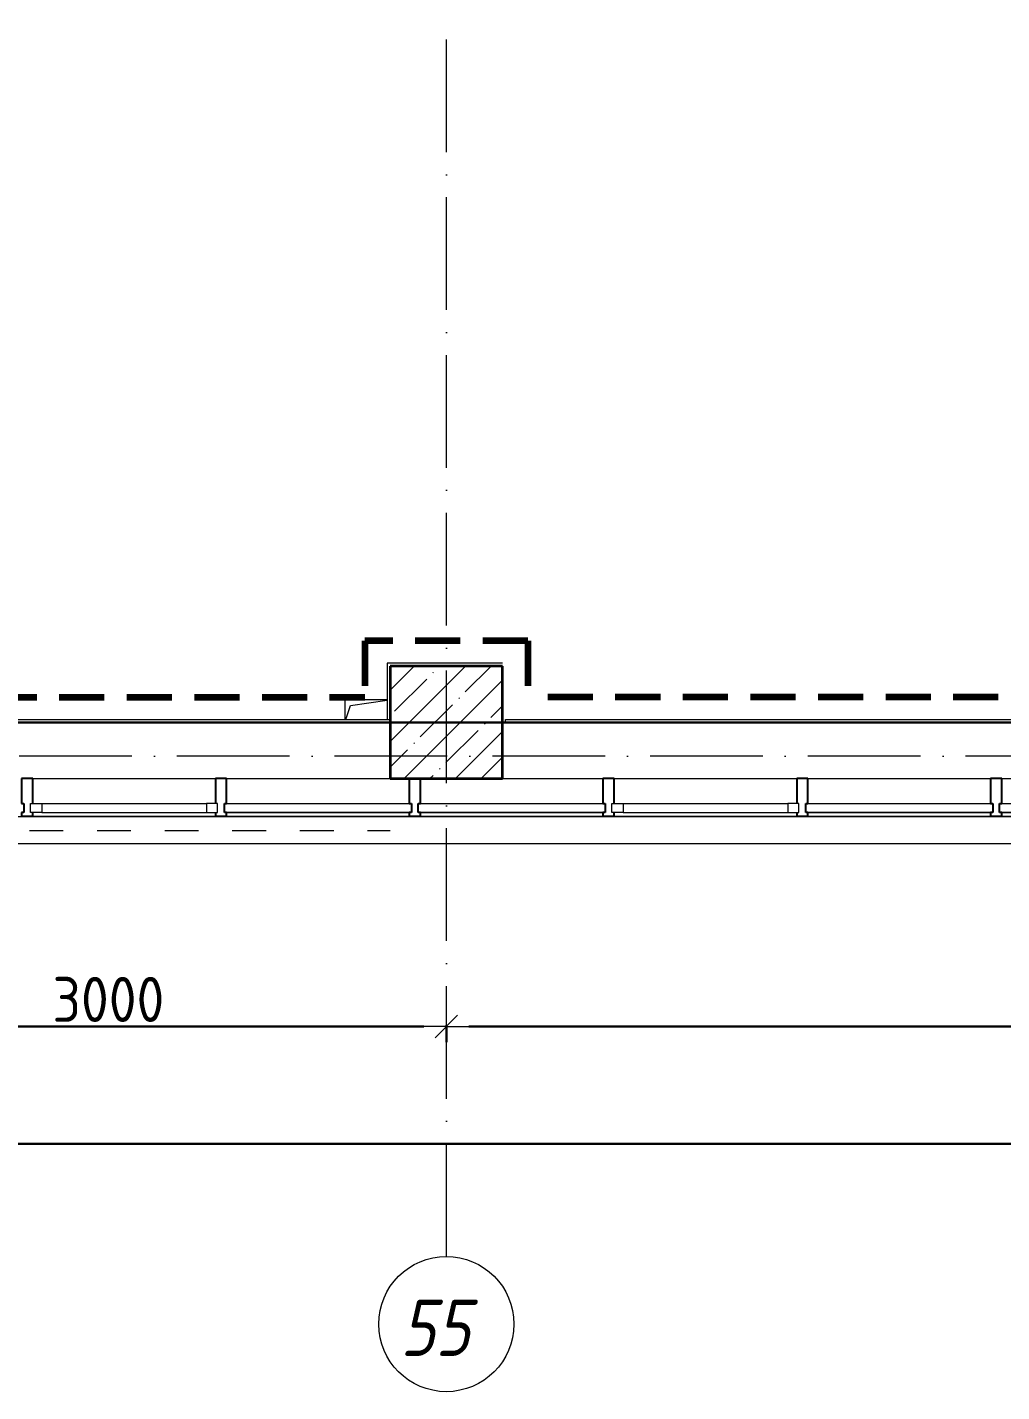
# Model space of a CAD drawing. Header units: millimetres. Extents: x -17017 to 628417, y -109036 to 199237.
# Drawn here: x 65570 to 69895, y -109036 to -102981 of the extents above; entities that cross this region are included whole.
import ezdxf

# ---------------------------------------------------------------- set-up
doc = ezdxf.new("R2010")
doc.units = ezdxf.units.MM
for name, pattern in [('50_200_ШТРИХ_1Т_ш5_п1_п1_', [700, 500, -100, 0, -100]), ('Штрих короткий', [300, 150, -150]), ('Штриховая _2 мм - 1 мм_', [300, 200, -100])]:
    doc.linetypes.add(name, pattern=pattern)
for name, color, linetype, lineweight in [('0-1', 7, 'Continuous', 5), ('0-2', 7, 'Continuous', 9), ('Импосты витража', 7, 'Continuous', 9), ('Импосты витража-1', 7, 'Continuous', 25), ('Каркас_Импост', 7, 'Continuous', 13), ('Каркас_Импост-1', 7, 'Continuous', 9), ('Несущие колонны', 7, 'Continuous', 9), ('Несущие колонны-1', 7, 'Continuous', 35), ('Обобщенные модели', 7, 'Continuous', 9), ('Окна', 7, 'Continuous', 9), ('Оси', 7, 'Continuous', 9), ('Оси-1', 7, 'Continuous', 20), ('Оси-2', 7, '50_200_ШТРИХ_1Т_ш5_п1_п1_', 9), ('Остекление-1', 7, 'Continuous', 9), ('Перемычка-1', 7, 'Штрих короткий', 9), ('Размеры', 7, 'Continuous', 15), ('Стены', 7, 'Continuous', 9), ('Стены-1', 7, 'Continuous', 13), ('стяжа', 7, 'Continuous', 30)]:
    doc.layers.add(name, color=color, linetype=linetype, lineweight=lineweight)
doc.layers.add('СТ-1_1', color=7, linetype='Штриховая _2 мм - 1 мм_', lineweight=90, true_color=0x888888)
doc.layers.get('0-2').off()
doc.styles.add('ISOCPEUR_I_1', font='isocpeui.ttf', dxfattribs={"width": 0.85, "height": 2.5})
doc.styles.add('СПДС', font='isocpeur.ttf', dxfattribs={"width": 0.9})
doc.dimstyles.new('Размера А3', dxfattribs={"dimtxt": 200, "dimasz": 100, "dimexe": 70, "dimexo": 100, "dimgap": 20, "dimtad": 1, "dimdec": 0, "dimrnd": 10, "dimzin": 0, "dimdsep": 46, "dimtxsty": 'СПДС', "dimblk": 'ARROWHEAD_6', "dimcen": 1, "dimclrd": 256, "dimclre": 256, "dimclrt": 256, "dimazin": 0, "dimtfac": 1, "dimtdec": 0, "dimtmove": 2, "dimatfit": 3, "dimfxl": 1, "dimtolj": 1, "dimtzin": 0, "dimarcsym": 0})

# ---------------------------------------------------------------- blocks, each defined once
blk = doc.blocks.new('Ось сетки - Круг_Ø6_00__ISO-2_5_0_9K_-16731441-АИ2_02_План отделки стен 2-го этажа _Часть 2_')
at = {"layer": 'Оси-1'}
blk.add_circle((0, 0), 3, dxfattribs=at)
blk = doc.blocks.new('ARROWHEAD_6')
at = {"color": 0, "linetype": 'Continuous'}
for p, q in [((0, 0), (-1, 0)), ((-0.5, -0.5), (0.5, 0.5))]:
    blk.add_line(p, q, dxfattribs=at)
blk = doc.blocks.new('*D733')
at = {"layer": 'Defpoints', "color": 0, "transparency": 16777216}
for p in [(64429.9, -107165.9), (67429.9, -107309.1), (67429.9, -107415.1)]:
    blk.add_point(p, dxfattribs=at)
at = {"layer": 'Размеры', "lineweight": -2, "transparency": 16777216}
for p, q in [((64429.9, -107265.9), (64429.9, -107485.1)), ((64529.9, -107415.1), (67329.9, -107415.1)), ((67429.9, -107409.1), (67429.9, -107485.1))]:
    blk.add_line(p, q, dxfattribs=at)
at = {"layer": 'Размеры', "lineweight": -2, "transparency": 16777216, "xscale": 100, "yscale": 100, "zscale": 100, "rotation": 180}
blk.add_blockref('ARROWHEAD_6', (64429.9, -107415.1), dxfattribs=at)
at = {"layer": 'Размеры', "lineweight": -2, "transparency": 16777216, "xscale": 100, "yscale": 100, "zscale": 100}
blk.add_blockref('ARROWHEAD_6', (67429.9, -107415.1), dxfattribs=at)
at = {"layer": 'Размеры', "transparency": 16777216, "insert": (65929.9, -107295.1), "char_height": 200, "width": 2.488, "attachment_point": 5, "style": 'СПДС'}
blk.add_mtext('\\A1;3000', dxfattribs=at)
blk = doc.blocks.new('*D734')
at = {"layer": 'Defpoints', "color": 0, "transparency": 16777216}
for p in [(67429.9, -107309.1), (73579.9, -107309.1), (73579.9, -107415.1)]:
    blk.add_point(p, dxfattribs=at)
at = {"layer": 'Размеры', "lineweight": -2, "transparency": 16777216}
for p, q in [((67429.9, -107409.1), (67429.9, -107485.1)), ((67529.9, -107415.1), (73479.9, -107415.1)), ((73579.9, -107409.1), (73579.9, -107485.1))]:
    blk.add_line(p, q, dxfattribs=at)
at = {"layer": 'Размеры', "lineweight": -2, "transparency": 16777216, "xscale": 100, "yscale": 100, "zscale": 100, "rotation": 180}
blk.add_blockref('ARROWHEAD_6', (67429.9, -107415.1), dxfattribs=at)
at = {"layer": 'Размеры', "lineweight": -2, "transparency": 16777216, "xscale": 100, "yscale": 100, "zscale": 100}
blk.add_blockref('ARROWHEAD_6', (73579.9, -107415.1), dxfattribs=at)
at = {"layer": 'Размеры', "transparency": 16777216, "insert": (70504.9, -107295.1), "char_height": 200, "width": 2.3, "attachment_point": 5, "style": 'СПДС'}
blk.add_mtext('\\A1;6150', dxfattribs=at)
blk = doc.blocks.new('*D740')
at = {"layer": 'Defpoints', "color": 0, "transparency": 16777216}
for p in [(-10070.1, -107830.3), (93429.9, -107830.3), (93429.9, -107936.4)]:
    blk.add_point(p, dxfattribs=at)
at = {"layer": 'Размеры', "lineweight": -2, "transparency": 16777216}
for p, q in [((-10070.1, -107930.3), (-10070.1, -108006.4)), ((-9970.1, -107936.4), (93329.9, -107936.4)), ((93429.9, -107930.3), (93429.9, -108006.4))]:
    blk.add_line(p, q, dxfattribs=at)
at = {"layer": 'Размеры', "lineweight": -2, "transparency": 16777216, "xscale": 100, "yscale": 100, "zscale": 100, "rotation": 180}
blk.add_blockref('ARROWHEAD_6', (-10070.1, -107936.4), dxfattribs=at)
at = {"layer": 'Размеры', "lineweight": -2, "transparency": 16777216, "xscale": 100, "yscale": 100, "zscale": 100}
blk.add_blockref('ARROWHEAD_6', (93429.9, -107936.4), dxfattribs=at)
at = {"layer": 'Размеры', "transparency": 16777216, "insert": (41679.9, -107816.4), "char_height": 200, "width": 3.544, "attachment_point": 5, "style": 'СПДС'}
blk.add_mtext('\\A1;103500', dxfattribs=at)
blk = doc.blocks.new('BSC_Колонна _Прямоугольная - 500х500-V56-АИ2_02_План отделки стен 2-го этажа _Часть 2_')
at = {"layer": 'Несущие колонны'}
h = blk.add_hatch(dxfattribs=at)
h.set_pattern_fill('FP_64', color=256, style=0, pattern_type=2)
h.set_pattern_definition([(45, (-77500, -150), (-114.04925, 114.04925), []), (45, (-77385.95, -150), (-114.04925, 114.04925), [201.613, -40.323, 3.353, -36.97])])
h.paths.add_polyline_path([(-250, -250), (250, -250), (250, 250), (-250, 250)], flags=0)
at = {"layer": 'Несущие колонны-1'}
for p, q in [((250, 250), (-250, 250)), ((-250, 250), (-250, -250)), ((250, -250), (250, 250)), ((-250, -250), (250, -250))]:
    blk.add_line(p, q, dxfattribs=at)
blk = doc.blocks.new('PNS_Панель прямоугольная2 - Нр_Стекло - 40мм-26243285-АИ2_02_План отделки стен 2-го этажа _Часть 2_')
at = {"layer": 'Каркас_Импост'}
for p, q in [((-415, 0), (-415, 40)), ((-415, 40), (-365, 40)), ((-365, 40), (-365, 0)), ((415, 40), (365, 40)), ((365, 40), (365, 0)), ((415, 0), (415, 40)), ((-365, 0), (-415, 0)), ((365, 0), (415, 0))]:
    blk.add_line(p, q, dxfattribs=at)
at = {"layer": 'Каркас_Импост-1'}
for p, q in [((-365, 40), (365, 40)), ((-365, 0), (365, 0))]:
    blk.add_line(p, q, dxfattribs=at)
blk = doc.blocks.new('PNS_Панель прямоугольная1 - Нр_Стекло - 40мм-25374207-АИ2_02_План отделки стен 2-го этажа _Часть 2_')
at = {"layer": 'Остекление-1'}
for p, q in [((-405, 40), (405, 40)), ((-415, 0), (415, 0)), ((405, 0), (-405, 0))]:
    blk.add_line(p, q, dxfattribs=at)
blk = doc.blocks.new('Прямоугольный импост - Импост структурный с накладкой - 150мм-25669421-АИ2_02_План отделки стен 2-го этажа _Часть 2_')
at = {"layer": 'Импосты витража'}
for p, q in [((75665, -100), (76475, -100)), ((75665, -267), (76475, -267))]:
    blk.add_line(p, q, dxfattribs=at)
blk = doc.blocks.new('Прямоугольный импост - Импост структурный с накладкой - 150мм-V154-АИ2_02_План отделки стен 2-го этажа _Часть 2_')
at = {"layer": 'Импосты витража'}
for p, q in [((76525, -100), (77250, -100)), ((76525, -267), (77335, -267))]:
    blk.add_line(p, q, dxfattribs=at)
blk = doc.blocks.new('Прямоугольный импост - Импост структурный с накладкой - 150мм-V155-АИ2_02_План отделки стен 2-го этажа _Часть 2_')
at = {"layer": 'Импосты витража'}
for p, q in [((77750, -100), (78195, -100)), ((77385, -267), (78195, -267))]:
    blk.add_line(p, q, dxfattribs=at)
blk = doc.blocks.new('Прямоугольный импост - Импост структурный с накладкой - 150мм-25647633-АИ2_02_План отделки стен 2-го этажа _Часть 2_')
at = {"layer": 'Импосты витража-1'}
for p, q in [((-25, 0), (-25, 17)), ((-25, 17), (25, 17)), ((-15, 0), (-25, 0)), ((-15, -40), (-15, 0)), ((25, 17), (25, 0)), ((-25, -150), (-25, -40)), ((-25, -40), (-15, -40)), ((25, -40), (25, -150)), ((25, -150), (-25, -150))]:
    blk.add_line(p, q, dxfattribs=at)
blk = doc.blocks.new('Прямоугольный импост - Импост структурный с накладкой - 150мм-V150-АИ2_02_План отделки стен 2-го этажа _Часть 2_')
at = {"layer": 'Импосты витража-1'}
for p, q in [((-25, 0), (-25, 17)), ((-25, 17), (25, 17)), ((25, 0), (15, 0)), ((15, 0), (15, -40)), ((25, 17), (25, 0)), ((-25, -150), (-25, -40)), ((15, -40), (25, -40)), ((25, -40), (25, -150)), ((25, -150), (-25, -150))]:
    blk.add_line(p, q, dxfattribs=at)
blk = doc.blocks.new('Прямоугольный импост - Импост структурный с накладкой - 150мм-V156-АИ2_02_План отделки стен 2-го этажа _Часть 2_')
at = {"layer": 'Импосты витража-1'}
for p, q in [((-25, 0), (-25, 17)), ((-25, 17), (25, 17)), ((-15, 0), (-25, 0)), ((-15, -40), (-15, 0)), ((25, 0), (15, 0)), ((15, 0), (15, -40)), ((25, 17), (25, 0)), ((-25, -150), (-25, -40)), ((-25, -40), (-15, -40)), ((15, -40), (25, -40)), ((25, -40), (25, -150))]:
    blk.add_line(p, q, dxfattribs=at)
blk = doc.blocks.new('Прямоугольный импост - Импост структурный с накладкой - 150мм-25647644-АИ2_02_План отделки стен 2-го этажа _Часть 2_')
at = {"layer": 'Импосты витража-1'}
for p, q in [((-25, 0), (-25, 17)), ((-25, 17), (25, 17)), ((-15, 0), (-25, 0)), ((-15, -40), (-15, 0)), ((25, 0), (15, 0)), ((15, 0), (15, -40)), ((25, 17), (25, 0)), ((-25, -150), (-25, -40)), ((-25, -40), (-15, -40)), ((15, -40), (25, -40)), ((25, -40), (25, -150)), ((25, -150), (-25, -150))]:
    blk.add_line(p, q, dxfattribs=at)
blk = doc.blocks.new('Проем_Дверь_Прямоугольный - 2500х2700h_витражные проемы-30580809-АИ2_02_План отделки стен 2-го этажа _Часть 2_')
at = {"layer": 'Перемычка-1'}
for p, q in [((1250, 115), (-1250, 115)), ((1250, -115), (-1250, -115))]:
    blk.add_line(p, q, dxfattribs=at)
blk = doc.blocks.new('Проем_Дверь_Прямоугольный - 4800х2700h_оконные проемы-26053820-АИ2_02_План отделки стен 2-го этажа _Часть 2_')
at = {"layer": 'Перемычка-1'}
for p, q in [((2400, 125), (-2400, 125)), ((2400, -125), (-2400, -125))]:
    blk.add_line(p, q, dxfattribs=at)
blk = doc.blocks.new('AR_Отверстие прямоугольное _в плите_ - AR_Отверстие прямоугольное _в плите_-V212-АИ2_02_План отделки стен 2-го этажа _Часть 2_')
at = {"layer": 'Обобщенные модели'}
for p, q in [((88, 50), (-100, 50)), ((-100, 50), (-100, -38)), ((-96, -38), (-75, 25)), ((-75, 25), (88, 48.3))]:
    blk.add_line(p, q, dxfattribs=at)
blk = doc.blocks.new('Отлив_СКБ - Отлив витража_120_НВФ-31885342-АИ2_02_План отделки стен 2-го этажа _Часть 2_')
at = {"layer": 'Окна'}
for p, q in [((7750, -2), (50, -2)), ((0, -120), (0, -113)), ((0, -120), (7800, -120)), ((7800, -113), (7800, -120))]:
    blk.add_line(p, q, dxfattribs=at)
blk = doc.blocks.new('0125-Р-ОО-Ш2-АР-о_23_10_2024_rvt-1-АИ2_02_План отделки стен 2-го этажа _Часть 2_')
at = {"layer": 'Стены'}
for p, q in [((74750, 150), (77250, 150)), ((77750, 150), (82550, 150))]:
    blk.add_line(p, q, dxfattribs=at)
at = {"layer": '0-2'}
for name, p in [('BSC_Колонна _Прямоугольная - 500х500-V56-АИ2_02_План отделки стен 2-го этажа _Часть 2_', (77500, 150)), ('AR_Отверстие прямоугольное _в плите_ - AR_Отверстие прямоугольное _в плите_-V212-АИ2_02_План отделки стен 2-го этажа _Часть 2_', (77150, 200)), ('Прямоугольный импост - Импост структурный с накладкой - 150мм-25669421-АИ2_02_План отделки стен 2-го этажа _Часть 2_', (0, 0)), ('Прямоугольный импост - Импост структурный с накладкой - 150мм-V154-АИ2_02_План отделки стен 2-го этажа _Часть 2_', (0, 0)), ('Прямоугольный импост - Импост структурный с накладкой - 150мм-V155-АИ2_02_План отделки стен 2-го этажа _Часть 2_', (0, 0)), ('Прямоугольный импост - Импост структурный с накладкой - 150мм-25669421-АИ2_02_План отделки стен 2-го этажа _Часть 2_', (2580, 0)), ('Прямоугольный импост - Импост структурный с накладкой - 150мм-25669421-АИ2_02_План отделки стен 2-го этажа _Часть 2_', (3440, 0)), ('Прямоугольный импост - Импост структурный с накладкой - 150мм-25669421-АИ2_02_План отделки стен 2-го этажа _Часть 2_', (4300, 0)), ('PNS_Панель прямоугольная2 - Нр_Стекло - 40мм-26243285-АИ2_02_План отделки стен 2-го этажа _Часть 2_', (76070, -250)), ('PNS_Панель прямоугольная1 - Нр_Стекло - 40мм-25374207-АИ2_02_План отделки стен 2-го этажа _Часть 2_', (76930, -250)), ('PNS_Панель прямоугольная1 - Нр_Стекло - 40мм-25374207-АИ2_02_План отделки стен 2-го этажа _Часть 2_', (77790, -250)), ('PNS_Панель прямоугольная2 - Нр_Стекло - 40мм-26243285-АИ2_02_План отделки стен 2-го этажа _Часть 2_', (78650, -250)), ('PNS_Панель прямоугольная1 - Нр_Стекло - 40мм-25374207-АИ2_02_План отделки стен 2-го этажа _Часть 2_', (79510, -250)), ('PNS_Панель прямоугольная1 - Нр_Стекло - 40мм-25374207-АИ2_02_План отделки стен 2-го этажа _Часть 2_', (80370, -250)), ('Отлив_СКБ - Отлив витража_120_НВФ-31885342-АИ2_02_План отделки стен 2-го этажа _Часть 2_', (74750, -267))]:
    blk.add_blockref(name, p, dxfattribs=at)
at = {"layer": '0-2', "rotation": 180}
for name, p in [('Проем_Дверь_Прямоугольный - 4800х2700h_оконные проемы-26053820-АИ2_02_План отделки стен 2-го этажа _Часть 2_', (80150, 25)), ('Проем_Дверь_Прямоугольный - 2500х2700h_витражные проемы-30580809-АИ2_02_План отделки стен 2-го этажа _Часть 2_', (76000, -215))]:
    blk.add_blockref(name, p, dxfattribs=at)
at = {"layer": '0-2', "extrusion": (0, 0, -1), "rotation": 180}
for name, p in [('Прямоугольный импост - Импост структурный с накладкой - 150мм-25647633-АИ2_02_План отделки стен 2-го этажа _Часть 2_', (-75640, -250)), ('Прямоугольный импост - Импост структурный с накладкой - 150мм-V150-АИ2_02_План отделки стен 2-го этажа _Часть 2_', (-76500, -250)), ('Прямоугольный импост - Импост структурный с накладкой - 150мм-V156-АИ2_02_План отделки стен 2-го этажа _Часть 2_', (-77360, -250)), ('Прямоугольный импост - Импост структурный с накладкой - 150мм-25647633-АИ2_02_План отделки стен 2-го этажа _Часть 2_', (-78220, -250)), ('Прямоугольный импост - Импост структурный с накладкой - 150мм-V150-АИ2_02_План отделки стен 2-го этажа _Часть 2_', (-79080, -250)), ('Прямоугольный импост - Импост структурный с накладкой - 150мм-25647644-АИ2_02_План отделки стен 2-го этажа _Часть 2_', (-79940, -250))]:
    blk.add_blockref(name, p, dxfattribs=at)
blk = doc.blocks.new('2ч2эт')
at = {"layer": 'СТ-1_1'}
for p, q in [((67067.9, -105703.3), (67067.9, -105953.3)), ((67791.9, -105703.3), (67067.9, -105703.3)), ((67791.9, -105703.3), (67791.9, -105953.3)), ((64811.9, -105953.3), (67067.9, -105953.3)), ((72579.9, -105953.3), (67791.9, -105953.3))]:
    blk.add_line(p, q, dxfattribs=at)
at = {"layer": 'Стены'}
for p, q in [((67179.9, -106065.3), (64679.9, -106065.3)), ((64691.9, -106053.3), (67167.9, -106053.3)), ((67691.9, -106053.3), (72479.9, -106053.3)), ((67691.9, -106065.3), (67691.9, -106053.3)), ((72479.9, -106065.3), (67691.9, -106065.3))]:
    blk.add_line(p, q, dxfattribs=at)
at = {"layer": 'Стены-1'}
for p, q in [((67167.9, -105803.3), (67167.9, -106053.3)), ((67679.9, -105803.3), (67167.9, -105803.3)), ((67167.9, -106053.3), (67179.9, -106053.3))]:
    blk.add_line(p, q, dxfattribs=at)
at = {"layer": '0-1'}
blk.add_blockref('0125-Р-ОО-Ш2-АР-о_23_10_2024_rvt-1-АИ2_02_План отделки стен 2-го этажа _Часть 2_', (-10070.1, -106215.3), dxfattribs=at)
blk = doc.blocks.new('ось2эт')
at = {"layer": 'Оси-2'}
for p, q in [((67429.9, -108435.9), (67429.9, -91965.3)), ((96138.3, -106215.3), (-12388.8, -106215.3))]:
    blk.add_line(p, q, dxfattribs=at)
at = {"layer": 'Оси-1', "xscale": 99.99999999999993, "yscale": 99.99999999999993, "zscale": 99.99999999999993}
blk.add_blockref('Ось сетки - Круг_Ø6_00__ISO-2_5_0_9K_-16731441-АИ2_02_План отделки стен 2-го этажа _Часть 2_', (67429.9, -108735.9), dxfattribs=at)
at = {"layer": 'Оси', "insert": (67225, -108627.2), "char_height": 250, "width": 404.05, "attachment_point": 1, "style": 'ISOCPEUR_I_1'}
blk.add_mtext('55', dxfattribs=at)
at = {"layer": 'Размеры'}
for base, p1, p2, picture, middle in [((67429.9, -107415.1), (64429.9, -107165.9), (67429.9, -107309.1), '*D733', (65929.9, -107295.1)), ((73579.9, -107415.1), (67429.9, -107309.1), (73579.9, -107309.1), '*D734', (70504.9, -107295.1)), ((93429.9, -107936.4), (-10070.1, -107830.3), (93429.9, -107830.3), '*D740', (41679.9, -107816.4))]:
    dim = blk.add_linear_dim(base=base, p1=p1, p2=p2, dimstyle='Размера А3', dxfattribs=at)
    dim.commit()
    dim.dimension.update_dxf_attribs({"geometry": picture, "text_midpoint": middle})

msp = doc.modelspace()

# ---------------------------------------------------------------- linework, layer by layer
at = {"layer": 'стяжа'}
msp.add_lwpolyline([(21579.9, -99165.3), (73387.3, -99165.3), (73387.3, -106065.4), (21579.9, -106065.4)], close=True, dxfattribs=at)

# ---------------------------------------------------------------- block references
for name in ['ось2эт', '2ч2эт']:
    msp.add_blockref(name, (0, 0), dxfattribs=at)

doc.saveas('drawing.dxf')
